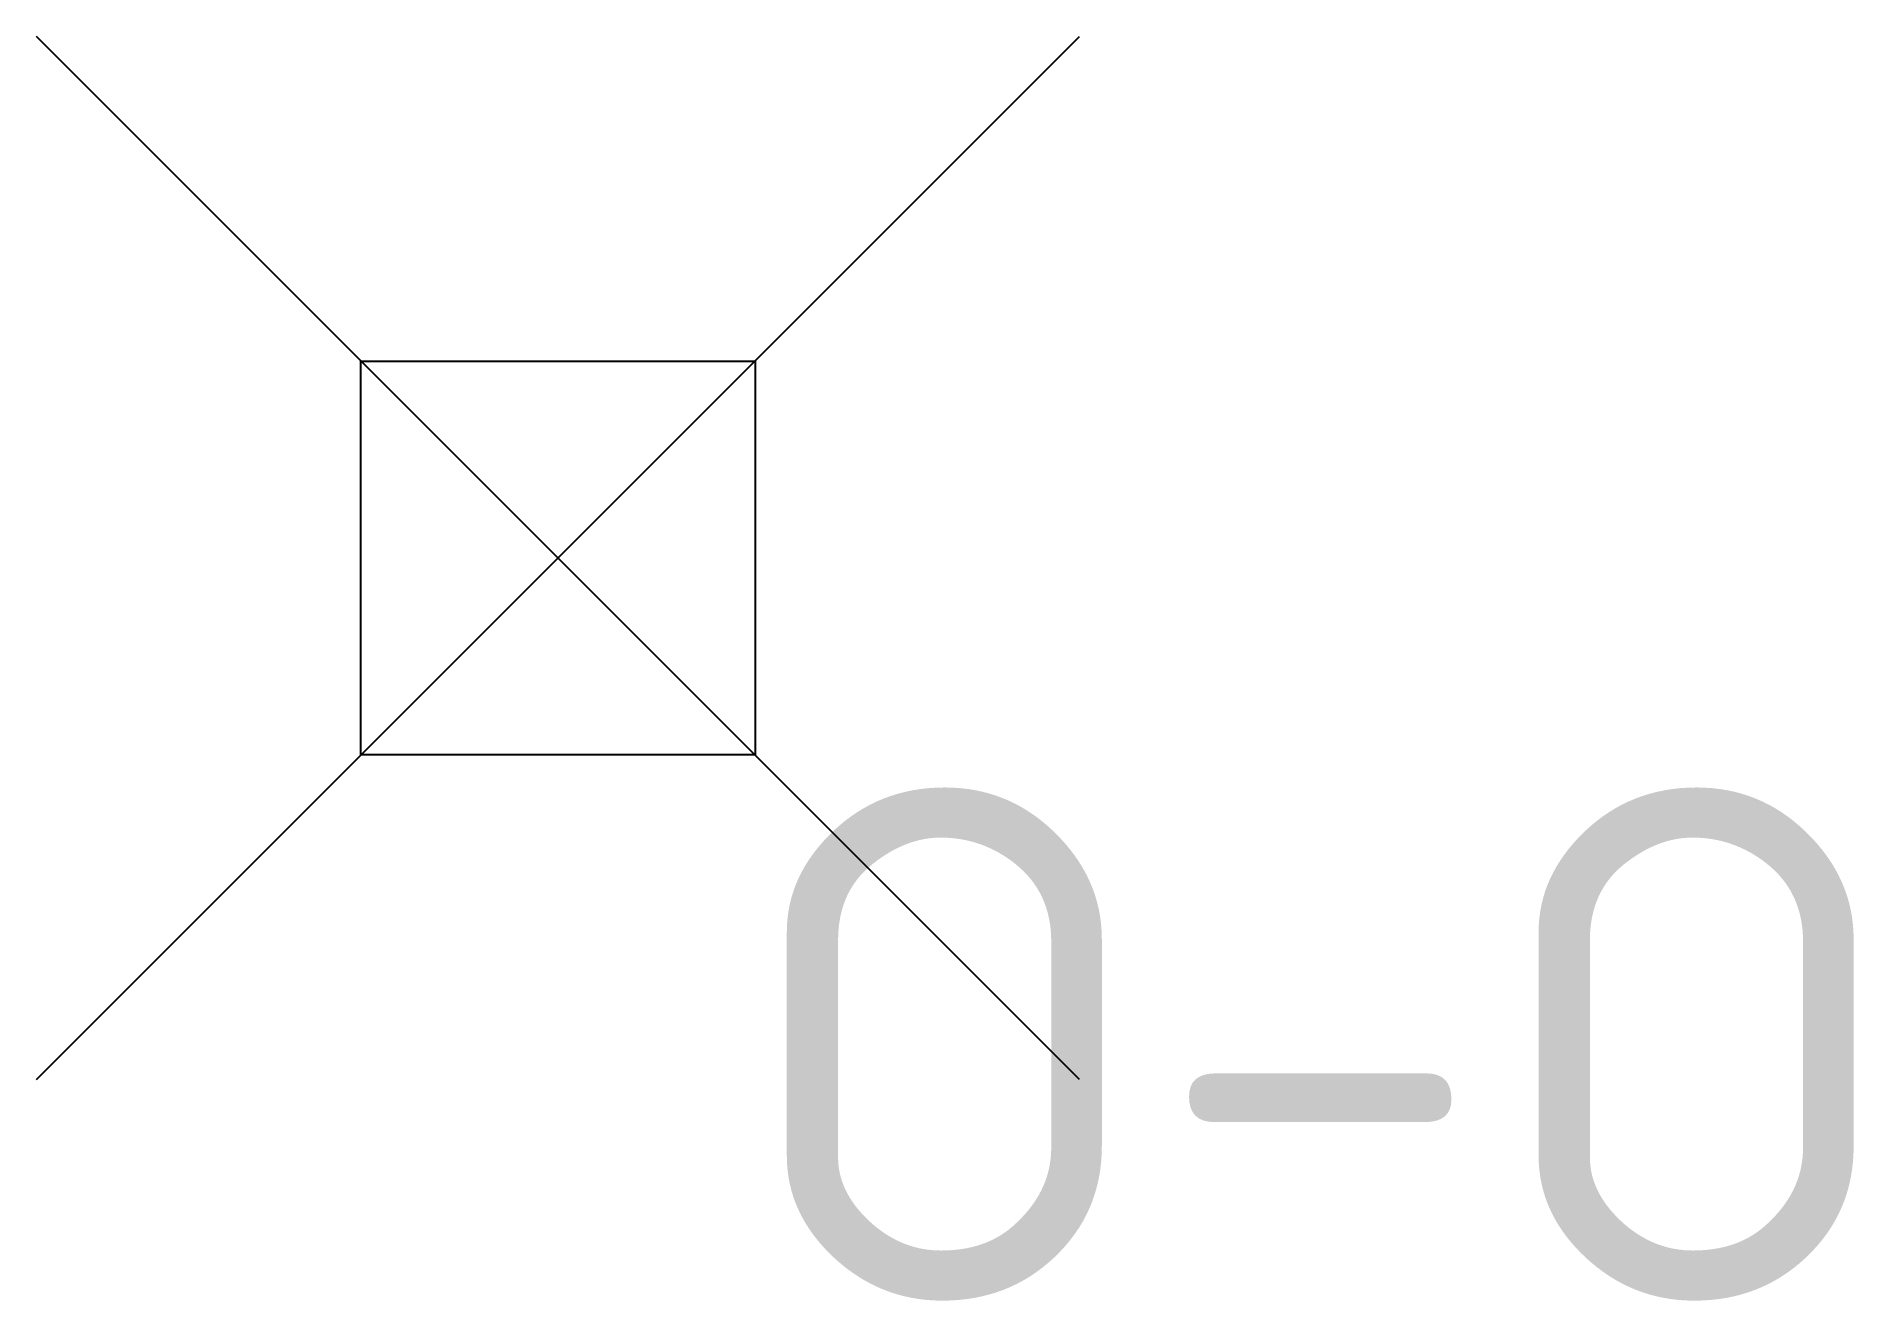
# Model space of a CAD drawing. Header units: metres. Extents: x -0.265 to 0.659, y -0.377 to 0.265.
import ezdxf

# ---------------------------------------------------------------- set-up
doc = ezdxf.new("R2010")
doc.units = ezdxf.units.M
doc.styles.add('NLCS-ISO', font='NLCS-ISO.ttf')

msp = doc.modelspace()

# ---------------------------------------------------------------- linework, layer by layer
for p, q in [((-0.26486, -0.26517), (0.26547, 0.26517)), ((0.26547, -0.26517), (-0.26486, 0.26517))]:
    msp.add_line(p, q)
at = {"flags": 128}
msp.add_lwpolyline([(-0.09995, 0.1), (0.10056, 0.1), (0.10056, -0.1), (-0.09995, -0.1)], close=True, dxfattribs=at)

# ---------------------------------------------------------------- texts
at = {"style": 'NLCS-ISO'}
msp.add_text('O-O', height=0.26, dxfattribs=at).set_placement((0.09005, -0.3775))

doc.saveas('drawing.dxf')
